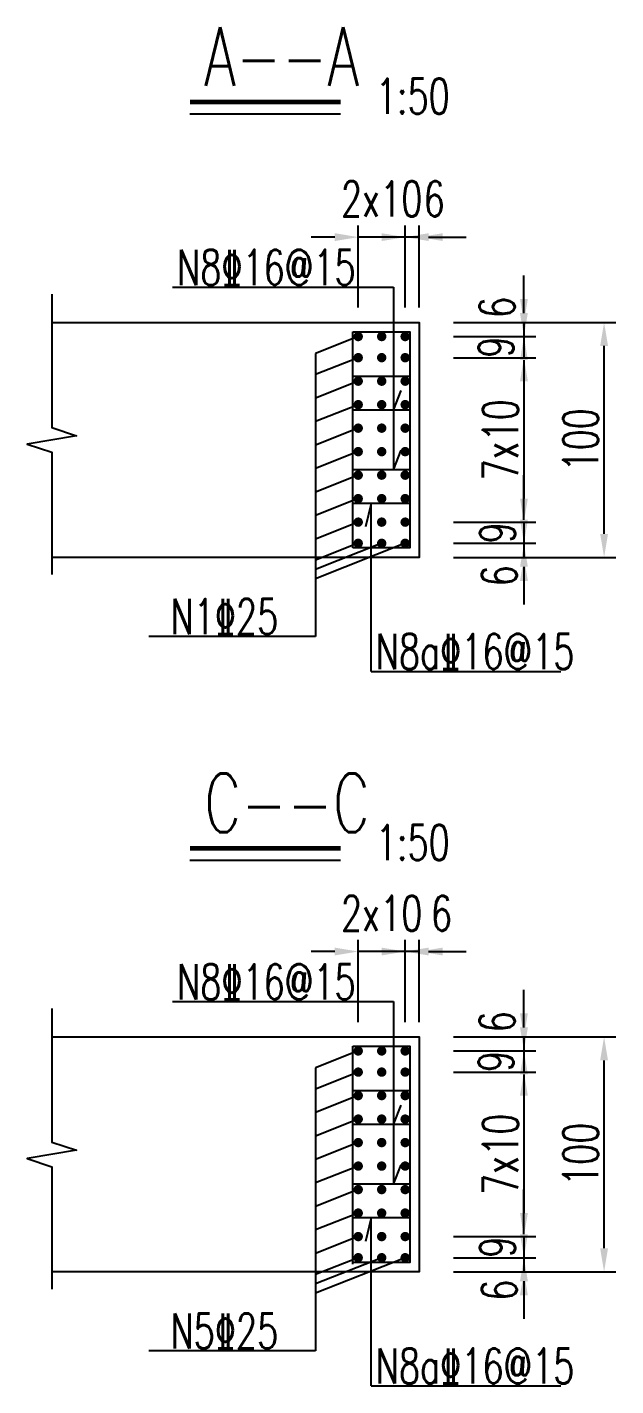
# Model space of a CAD drawing. Header units: millimetres. Extents: x -11227 to 5325, y -353 to 12034.
# Drawn here: x 510 to 761, y 423 to 1001 of the extents above; entities that cross this region are included whole.
import ezdxf

# ---------------------------------------------------------------- set-up
doc = ezdxf.new("R2010")
doc.units = ezdxf.units.MM
for name, color, linetype in [('文字', 7, 'Continuous'), ('标注', 7, 'Continuous'), ('次轮廓线', 7, 'Continuous'), ('钢筋', 1, 'Continuous')]:
    doc.layers.add(name, color=color, linetype=linetype)
doc.styles.get("Standard").update_dxf_attribs({"font": 'simplex1.shx', "width": 0.7, "bigfont": 'hztxt.shx'})
doc.dimstyles.new('50', dxfattribs={"dimscale": 5, "dimtxt": 3, "dimasz": 2, "dimexe": 1, "dimexo": 1, "dimgap": 0.5, "dimtad": 1, "dimdec": 1, "dimzin": 12, "dimdsep": 46, "dimtxsty": 'Standard', "dimcen": 0.5, "dimclrd": 256, "dimclre": 256, "dimclrt": 256, "dimadec": 1, "dimazin": 2, "dimtfac": 1, "dimtdec": 1, "dimtmove": 2, "dimatfit": 3, "dimfxl": 0, "dimtolj": 1, "dimtzin": 0, "dimlwd": -1, "dimlwe": -1, "dimarcsym": 0})

# ---------------------------------------------------------------- blocks, each defined once
blk = doc.blocks.new('点筋')
at = {"layer": '钢筋', "const_width": 2}
blk.add_lwpolyline([(-1, 0, 1), (1, 0, 1)], format="xyb", close=True, dxfattribs=at)
blk = doc.blocks.new('*D33')
at = {"layer": 'Defpoints', "color": 0}
for p in [(671.14, 911.56), (677.14, 875.25), (671.14, 869.25)]:
    blk.add_point(p, dxfattribs=at)
at = {"layer": '标注'}
for p, q in [((671.14, 881.56), (671.14, 916.56)), ((677.14, 881.56), (677.14, 916.56)), ((661.14, 911.56), (651.14, 911.56)), ((677.14, 911.56), (671.14, 911.56)), ((687.14, 911.56), (697.14, 911.56))]:
    blk.add_line(p, q, dxfattribs=at)
for points in [[(661.14, 913.23), (661.14, 909.9), (671.14, 911.56)], [(687.14, 913.23), (687.14, 909.9), (677.14, 911.56)]]:
    blk.add_solid(points, dxfattribs=at)
at = {"layer": '标注', "insert": (683.52, 927.81), "char_height": 15, "attachment_point": 5}
blk.add_mtext('\\A1;6', dxfattribs=at)
blk = doc.blocks.new('*D34')
at = {"layer": 'Defpoints', "color": 0}
for p in [(651.14, 911.56), (651.14, 869.25), (671.14, 869.25)]:
    blk.add_point(p, dxfattribs=at)
at = {"layer": '标注'}
for p, q in [((651.14, 881.56), (651.14, 916.56)), ((671.14, 881.56), (671.14, 916.56)), ((641.14, 911.56), (631.14, 911.56)), ((671.14, 911.56), (651.14, 911.56)), ((681.14, 911.56), (691.14, 911.56))]:
    blk.add_line(p, q, dxfattribs=at)
for points in [[(641.14, 913.23), (641.14, 909.9), (651.14, 911.56)], [(681.14, 913.23), (681.14, 909.9), (671.14, 911.56)]]:
    blk.add_solid(points, dxfattribs=at)
at = {"layer": '标注', "insert": (661.14, 927.81), "char_height": 15, "attachment_point": 5}
blk.add_mtext('\\A1;2x10', dxfattribs=at)
blk = doc.blocks.new('*D35')
at = {"layer": 'Defpoints', "color": 0}
for p in [(677.14, 875.25), (671.14, 869.25), (721.71, 869.25)]:
    blk.add_point(p, dxfattribs=at)
at = {"layer": '标注'}
for p, q in [((721.71, 885.25), (721.71, 895.25)), ((691.71, 875.25), (726.71, 875.25)), ((721.71, 875.25), (721.71, 869.25)), ((691.71, 869.25), (726.71, 869.25)), ((721.71, 859.25), (721.71, 849.25))]:
    blk.add_line(p, q, dxfattribs=at)
for points in [[(720.05, 885.25), (723.38, 885.25), (721.71, 875.25)], [(720.05, 859.25), (723.38, 859.25), (721.71, 869.25)]]:
    blk.add_solid(points, dxfattribs=at)
at = {"layer": '标注', "insert": (710.29, 881.65), "char_height": 15, "attachment_point": 5, "rotation": 90}
blk.add_mtext('\\A1;6', dxfattribs=at)
blk = doc.blocks.new('*D36')
at = {"layer": 'Defpoints', "color": 0}
for p in [(671.14, 869.25), (671.14, 860.25), (721.71, 860.25)]:
    blk.add_point(p, dxfattribs=at)
at = {"layer": '标注'}
for p, q in [((721.71, 879.25), (721.71, 889.25)), ((691.71, 869.25), (726.71, 869.25)), ((721.71, 869.25), (721.71, 860.25)), ((691.71, 860.25), (726.71, 860.25)), ((721.71, 850.25), (721.71, 840.25))]:
    blk.add_line(p, q, dxfattribs=at)
for points in [[(720.05, 879.25), (723.38, 879.25), (721.71, 869.25)], [(720.05, 850.25), (723.38, 850.25), (721.71, 860.25)]]:
    blk.add_solid(points, dxfattribs=at)
at = {"layer": '标注', "insert": (709.83, 864.75), "char_height": 15, "attachment_point": 5, "rotation": 90}
blk.add_mtext('\\A1;9', dxfattribs=at)
blk = doc.blocks.new('*D37')
at = {"layer": 'Defpoints', "color": 0}
for p in [(671.14, 860.25), (671.14, 790.25), (721.71, 790.25)]:
    blk.add_point(p, dxfattribs=at)
at = {"layer": '标注'}
for p, q in [((691.71, 860.25), (726.71, 860.25)), ((721.71, 850.25), (721.71, 800.25)), ((691.71, 790.25), (726.71, 790.25))]:
    blk.add_line(p, q, dxfattribs=at)
for points in [[(720.05, 850.25), (723.38, 850.25), (721.71, 860.25)], [(720.05, 800.25), (723.38, 800.25), (721.71, 790.25)]]:
    blk.add_solid(points, dxfattribs=at)
at = {"layer": '标注', "insert": (711.71, 825.25), "char_height": 15, "attachment_point": 5, "rotation": 90}
blk.add_mtext('\\A1;7x10', dxfattribs=at)
blk = doc.blocks.new('*D38')
at = {"layer": 'Defpoints', "color": 0}
for p in [(671.14, 790.25), (671.14, 781.25), (721.71, 781.25)]:
    blk.add_point(p, dxfattribs=at)
at = {"layer": '标注'}
for p, q in [((721.71, 800.25), (721.71, 810.25)), ((691.71, 790.25), (726.71, 790.25)), ((721.71, 790.25), (721.71, 781.25)), ((691.71, 781.25), (726.71, 781.25)), ((721.71, 771.25), (721.71, 761.25))]:
    blk.add_line(p, q, dxfattribs=at)
for points in [[(720.05, 800.25), (723.38, 800.25), (721.71, 790.25)], [(720.05, 771.25), (723.38, 771.25), (721.71, 781.25)]]:
    blk.add_solid(points, dxfattribs=at)
at = {"layer": '标注', "insert": (710.44, 785.75), "char_height": 15, "attachment_point": 5, "rotation": 90}
blk.add_mtext('\\A1;9', dxfattribs=at)
blk = doc.blocks.new('*D39')
at = {"layer": 'Defpoints', "color": 0}
for p in [(671.14, 781.25), (677.14, 775.25), (721.71, 775.25)]:
    blk.add_point(p, dxfattribs=at)
at = {"layer": '标注'}
for p, q in [((721.71, 791.25), (721.71, 801.25)), ((691.71, 781.25), (726.71, 781.25)), ((721.71, 781.25), (721.71, 775.25)), ((691.71, 775.25), (726.71, 775.25)), ((721.71, 765.25), (721.71, 755.25))]:
    blk.add_line(p, q, dxfattribs=at)
for points in [[(720.05, 791.25), (723.38, 791.25), (721.71, 781.25)], [(720.05, 765.25), (723.38, 765.25), (721.71, 775.25)]]:
    blk.add_solid(points, dxfattribs=at)
at = {"layer": '标注', "insert": (711.25, 767.39), "char_height": 15, "attachment_point": 5, "rotation": 90}
blk.add_mtext('\\A1;6', dxfattribs=at)
blk = doc.blocks.new('*D40')
at = {"layer": 'Defpoints', "color": 0}
for p in [(677.14, 875.25), (755.85, 875.25), (677.14, 775.25)]:
    blk.add_point(p, dxfattribs=at)
at = {"layer": '标注'}
for p, q in [((725.85, 875.25), (760.85, 875.25)), ((755.85, 785.25), (755.85, 865.25)), ((725.85, 775.25), (760.85, 775.25))]:
    blk.add_line(p, q, dxfattribs=at)
for points in [[(754.18, 865.25), (757.52, 865.25), (755.85, 875.25)], [(754.18, 785.25), (757.52, 785.25), (755.85, 775.25)]]:
    blk.add_solid(points, dxfattribs=at)
at = {"layer": '标注', "insert": (745.85, 825.25), "char_height": 15, "attachment_point": 5, "rotation": 90}
blk.add_mtext('\\A1;100', dxfattribs=at)
blk = doc.blocks.new('*D66')
at = {"layer": 'Defpoints', "color": 0}
for p in [(671.14, 607.5), (677.14, 571.18), (671.14, 565.18)]:
    blk.add_point(p, dxfattribs=at)
at = {"layer": '标注'}
for p, q in [((661.14, 607.5), (651.14, 607.5)), ((671.14, 577.5), (671.14, 612.5)), ((677.14, 607.5), (671.14, 607.5)), ((677.14, 577.5), (677.14, 612.5)), ((687.14, 607.5), (697.14, 607.5))]:
    blk.add_line(p, q, dxfattribs=at)
for points in [[(661.14, 609.17), (661.14, 605.83), (671.14, 607.5)], [(687.14, 609.17), (687.14, 605.83), (677.14, 607.5)]]:
    blk.add_solid(points, dxfattribs=at)
at = {"layer": '标注', "insert": (686.62, 623.75), "char_height": 15, "attachment_point": 5}
blk.add_mtext('\\A1;6', dxfattribs=at)
blk = doc.blocks.new('*D67')
at = {"layer": 'Defpoints', "color": 0}
for p in [(651.14, 607.5), (651.14, 565.18), (671.14, 565.18)]:
    blk.add_point(p, dxfattribs=at)
at = {"layer": '标注'}
for p, q in [((641.14, 607.5), (631.14, 607.5)), ((651.14, 577.5), (651.14, 612.5)), ((671.14, 607.5), (651.14, 607.5)), ((671.14, 577.5), (671.14, 612.5)), ((681.14, 607.5), (691.14, 607.5))]:
    blk.add_line(p, q, dxfattribs=at)
for points in [[(641.14, 609.17), (641.14, 605.83), (651.14, 607.5)], [(681.14, 609.17), (681.14, 605.83), (671.14, 607.5)]]:
    blk.add_solid(points, dxfattribs=at)
at = {"layer": '标注', "insert": (661.14, 623.75), "char_height": 15, "attachment_point": 5}
blk.add_mtext('\\A1;2x10', dxfattribs=at)
blk = doc.blocks.new('*D57')
at = {"layer": 'Defpoints', "color": 0}
for p in [(677.14, 571.18), (671.14, 565.18), (721.71, 565.18)]:
    blk.add_point(p, dxfattribs=at)
at = {"layer": '标注'}
for p, q in [((721.71, 581.18), (721.71, 591.18)), ((691.71, 571.18), (726.71, 571.18)), ((721.71, 571.18), (721.71, 565.18)), ((691.71, 565.18), (726.71, 565.18)), ((721.71, 555.18), (721.71, 545.18))]:
    blk.add_line(p, q, dxfattribs=at)
for points in [[(720.05, 581.18), (723.38, 581.18), (721.71, 571.18)], [(720.05, 555.18), (723.38, 555.18), (721.71, 565.18)]]:
    blk.add_solid(points, dxfattribs=at)
at = {"layer": '标注', "insert": (710.29, 577.58), "char_height": 15, "attachment_point": 5, "rotation": 90}
blk.add_mtext('\\A1;6', dxfattribs=at)
blk = doc.blocks.new('*D68')
at = {"layer": 'Defpoints', "color": 0}
for p in [(671.14, 565.18), (671.14, 556.18), (721.71, 556.18)]:
    blk.add_point(p, dxfattribs=at)
at = {"layer": '标注'}
for p, q in [((721.71, 575.18), (721.71, 585.18)), ((691.71, 565.18), (726.71, 565.18)), ((721.71, 565.18), (721.71, 556.18)), ((691.71, 556.18), (726.71, 556.18)), ((721.71, 546.18), (721.71, 536.18))]:
    blk.add_line(p, q, dxfattribs=at)
for points in [[(720.05, 575.18), (723.38, 575.18), (721.71, 565.18)], [(720.05, 546.18), (723.38, 546.18), (721.71, 556.18)]]:
    blk.add_solid(points, dxfattribs=at)
at = {"layer": '标注', "insert": (709.83, 560.68), "char_height": 15, "attachment_point": 5, "rotation": 90}
blk.add_mtext('\\A1;9', dxfattribs=at)
blk = doc.blocks.new('*D69')
at = {"layer": 'Defpoints', "color": 0}
for p in [(671.14, 556.18), (671.14, 486.18), (721.71, 486.18)]:
    blk.add_point(p, dxfattribs=at)
at = {"layer": '标注'}
for p, q in [((691.71, 556.18), (726.71, 556.18)), ((721.71, 546.18), (721.71, 496.18)), ((691.71, 486.18), (726.71, 486.18))]:
    blk.add_line(p, q, dxfattribs=at)
for points in [[(720.05, 546.18), (723.38, 546.18), (721.71, 556.18)], [(720.05, 496.18), (723.38, 496.18), (721.71, 486.18)]]:
    blk.add_solid(points, dxfattribs=at)
at = {"layer": '标注', "insert": (711.71, 521.18), "char_height": 15, "attachment_point": 5, "rotation": 90}
blk.add_mtext('\\A1;7x10', dxfattribs=at)
blk = doc.blocks.new('*D70')
at = {"layer": 'Defpoints', "color": 0}
for p in [(671.14, 486.18), (671.14, 477.18), (721.71, 477.18)]:
    blk.add_point(p, dxfattribs=at)
at = {"layer": '标注'}
for p, q in [((721.71, 496.18), (721.71, 506.18)), ((691.71, 486.18), (726.71, 486.18)), ((721.71, 486.18), (721.71, 477.18)), ((691.71, 477.18), (726.71, 477.18)), ((721.71, 467.18), (721.71, 457.18))]:
    blk.add_line(p, q, dxfattribs=at)
for points in [[(720.05, 496.18), (723.38, 496.18), (721.71, 486.18)], [(720.05, 467.18), (723.38, 467.18), (721.71, 477.18)]]:
    blk.add_solid(points, dxfattribs=at)
at = {"layer": '标注', "insert": (710.44, 481.68), "char_height": 15, "attachment_point": 5, "rotation": 90}
blk.add_mtext('\\A1;9', dxfattribs=at)
blk = doc.blocks.new('*D71')
at = {"layer": 'Defpoints', "color": 0}
for p in [(671.14, 477.18), (677.14, 471.18), (721.71, 471.18)]:
    blk.add_point(p, dxfattribs=at)
at = {"layer": '标注'}
for p, q in [((721.71, 487.18), (721.71, 497.18)), ((691.71, 477.18), (726.71, 477.18)), ((721.71, 477.18), (721.71, 471.18)), ((691.71, 471.18), (726.71, 471.18)), ((721.71, 461.18), (721.71, 451.18))]:
    blk.add_line(p, q, dxfattribs=at)
for points in [[(720.05, 487.18), (723.38, 487.18), (721.71, 477.18)], [(720.05, 461.18), (723.38, 461.18), (721.71, 471.18)]]:
    blk.add_solid(points, dxfattribs=at)
at = {"layer": '标注', "insert": (711.25, 463.32), "char_height": 15, "attachment_point": 5, "rotation": 90}
blk.add_mtext('\\A1;6', dxfattribs=at)
blk = doc.blocks.new('*D65')
at = {"layer": 'Defpoints', "color": 0}
for p in [(677.14, 571.18), (755.85, 571.18), (677.14, 471.18)]:
    blk.add_point(p, dxfattribs=at)
at = {"layer": '标注'}
for p, q in [((725.85, 571.18), (760.85, 571.18)), ((755.85, 481.18), (755.85, 561.18)), ((725.85, 471.18), (760.85, 471.18))]:
    blk.add_line(p, q, dxfattribs=at)
for points in [[(754.18, 561.18), (757.52, 561.18), (755.85, 571.18)], [(754.18, 481.18), (757.52, 481.18), (755.85, 471.18)]]:
    blk.add_solid(points, dxfattribs=at)
at = {"layer": '标注', "insert": (745.85, 521.18), "char_height": 15, "attachment_point": 5, "rotation": 90}
blk.add_mtext('\\A1;100', dxfattribs=at)

msp = doc.modelspace()

# ---------------------------------------------------------------- linework, layer by layer
for p, q in [((579.45, 964.06), (643.63, 964.06)), ((572.08, 890.23), (666.1, 890.23)), ((666.1, 890.23), (666.1, 812.54)), ((651.14, 869.25), (632.99, 862.05)), ((632.99, 862.05), (632.99, 741.59)), ((651.14, 860.25), (632.99, 853.05)), ((651.14, 850.25), (632.99, 843.05)), ((666.1, 837.96), (669.4, 846.24)), ((651.14, 840.25), (632.99, 833.05)), ((651.14, 830.25), (632.99, 823.05)), ((651.14, 820.25), (632.99, 813.05)), ((666.1, 812.54), (669.4, 820.82)), ((651.14, 810.25), (632.99, 803.05)), ((651.14, 800.25), (632.99, 793.05)), ((656.69, 798.23), (654.25, 788.19)), ((656.69, 726.72), (656.69, 798.23)), ((651.14, 790.25), (632.99, 783.05)), ((651.14, 781.25), (632.99, 774.05)), ((661.14, 781.25), (632.99, 770.08)), ((671.14, 781.25), (632.99, 766.11)), ((632.99, 741.59), (561.94, 741.59)), ((656.69, 726.72), (737.45, 726.72)), ((579.45, 646.39), (643.63, 646.39)), ((572.08, 586.16), (666.1, 586.16)), ((666.1, 586.16), (666.1, 508.47)), ((651.14, 565.18), (632.99, 557.98)), ((632.99, 557.98), (632.99, 437.52)), ((651.14, 556.18), (632.99, 548.98)), ((651.14, 546.18), (632.99, 538.98)), ((666.1, 533.89), (669.4, 542.17)), ((651.14, 536.18), (632.99, 528.98)), ((651.14, 526.18), (632.99, 518.98)), ((651.14, 516.18), (632.99, 508.98)), ((666.1, 508.47), (669.4, 516.75)), ((651.14, 506.18), (632.99, 498.98)), ((651.14, 496.18), (632.99, 488.98)), ((656.69, 494.16), (654.25, 484.12)), ((656.69, 422.65), (656.69, 494.16)), ((651.14, 486.18), (632.99, 478.98)), ((651.14, 477.18), (632.99, 469.98)), ((661.14, 477.18), (632.99, 466.01)), ((671.14, 477.18), (632.99, 462.05)), ((632.99, 437.52), (561.94, 437.52)), ((656.69, 422.65), (737.45, 422.65))]:
    msp.add_line(p, q)
at = {"const_width": 2}
for points in [[(579.45, 969.06), (643.63, 969.06)], [(579.45, 651.39), (643.63, 651.39)]]:
    msp.add_lwpolyline(points, dxfattribs=at)
for points in [[(520.7, 887.28), (520.7, 830.5), (531.23, 826.99), (510.17, 823.5), (520.7, 820), (520.7, 767.91)], [(520.7, 583.21), (520.7, 526.43), (531.23, 522.93), (510.17, 519.44), (520.7, 515.93), (520.7, 463.84)]]:
    msp.add_lwpolyline(points)
at = {"layer": '次轮廓线'}
for points in [[(520.7, 875.25), (677.14, 875.25), (677.14, 775.25), (520.7, 775.25)], [(520.7, 571.18), (677.14, 571.18), (677.14, 471.18), (520.7, 471.18)]]:
    msp.add_lwpolyline(points, dxfattribs=at)
at = {"layer": '钢筋'}
for p, q in [((648.84, 779.25), (648.84, 871.25)), ((673.14, 852.27), (648.84, 852.27)), ((673.14, 837.96), (648.84, 837.96)), ((673.14, 812.54), (648.84, 812.54)), ((673.14, 798.23), (648.84, 798.23)), ((648.84, 474.41), (648.84, 567.18)), ((673.14, 548.2), (648.84, 548.2)), ((673.14, 533.89), (648.84, 533.89)), ((673.14, 508.47), (648.84, 508.47)), ((673.14, 494.16), (648.84, 494.16))]:
    msp.add_line(p, q, dxfattribs=at)
for points in [[(648.84, 871.25), (673.14, 871.25), (673.14, 779.25), (648.84, 779.25)], [(648.84, 567.18), (673.14, 567.18), (673.14, 475.18), (648.84, 475.18)]]:
    msp.add_lwpolyline(points, dxfattribs=at)

# ---------------------------------------------------------------- block references
for p in [(651.14, 869.25), (661.14, 869.25), (671.14, 869.25), (651.14, 860.25), (661.14, 860.25), (671.14, 860.25), (651.14, 850.25), (661.14, 850.25), (671.14, 850.25), (651.14, 840.25), (661.14, 840.25), (671.14, 840.25), (651.14, 830.25), (661.14, 830.25), (671.14, 830.25), (651.14, 820.25), (661.14, 820.25), (671.14, 820.25), (651.14, 810.25), (661.14, 810.25), (671.14, 810.25), (651.14, 800.25), (661.14, 800.25), (671.14, 800.25), (651.14, 790.25), (661.14, 790.25), (671.14, 790.25), (651.14, 781.25), (661.14, 781.25), (671.14, 781.25), (651.14, 565.18), (661.14, 565.18), (671.14, 565.18), (651.14, 556.18), (661.14, 556.18), (671.14, 556.18), (651.14, 546.18), (661.14, 546.18), (671.14, 546.18), (651.14, 536.18), (661.14, 536.18), (671.14, 536.18), (651.14, 526.18), (661.14, 526.18), (671.14, 526.18), (651.14, 516.18), (661.14, 516.18), (671.14, 516.18), (651.14, 506.18), (661.14, 506.18), (671.14, 506.18), (651.14, 496.18), (661.14, 496.18), (671.14, 496.18), (651.14, 486.18), (661.14, 486.18), (671.14, 486.18), (651.14, 477.18), (661.14, 477.18), (671.14, 477.18)]:
    msp.add_blockref('点筋', p)

# ---------------------------------------------------------------- texts
at = {"width": 0.7}
for s, p in [('N8%%13216@15', (573.99, 891.18)), ('N1%%13225', (571.19, 742.54)), ('N8a%%13216@15', (658.59, 727.67)), ('N8%%13216@15', (573.99, 587.11)), ('N5%%13225', (571.19, 438.47)), ('N8a%%13216@15', (658.59, 423.6))]:
    msp.add_text(s, height=15, dxfattribs=at).set_placement(p)
at = {"layer": '文字', "width": 0.7}
for s, height, p in [('A--A', 25, (585.55, 975.92)), ('1:50', 15, (658.63, 964.06)), ('C--C', 25, (585.55, 658.24)), ('1:50', 15, (658.63, 646.39))]:
    msp.add_text(s, height=height, dxfattribs=at).set_placement(p)

# ---------------------------------------------------------------- dimensions: what is measured, and where the dimension line sits
at = {"layer": '标注'}
for base, p1, p2, picture, middle in [((651.14, 911.56), (671.14, 869.25), (651.14, 869.25), '*D34', (661.14, 927.81)), ((651.14, 607.5), (671.14, 565.18), (651.14, 565.18), '*D67', (661.14, 623.75))]:
    dim = msp.add_linear_dim(base=base, p1=p1, p2=p2, text='2x10', dimstyle='50', dxfattribs=at)
    dim.commit()
    dim.dimension.update_dxf_attribs({"geometry": picture, "text_midpoint": middle})
for base, p1, p2, picture, middle in [((671.14, 911.56), (677.14, 875.25), (671.14, 869.25), '*D33', (683.52, 927.81)), ((671.14, 607.5), (677.14, 571.18), (671.14, 565.18), '*D66', (686.62, 623.75))]:
    dim = msp.add_linear_dim(base=base, p1=p1, p2=p2, dimstyle='50', dxfattribs=at)
    dim.commit()
    dim.dimension.update_dxf_attribs({"geometry": picture, "text_midpoint": middle, "dimtype": 160})
for base, p1, p2, picture, middle in [((721.71, 869.25), (677.14, 875.25), (671.14, 869.25), '*D35', (710.29, 881.65)), ((721.71, 860.25), (671.14, 869.25), (671.14, 860.25), '*D36', (709.83, 864.75)), ((721.71, 781.25), (671.14, 790.25), (671.14, 781.25), '*D38', (710.44, 785.75)), ((721.71, 775.25), (671.14, 781.25), (677.14, 775.25), '*D39', (711.25, 767.39)), ((721.71, 565.18), (677.14, 571.18), (671.14, 565.18), '*D57', (710.29, 577.58)), ((721.71, 556.18), (671.14, 565.18), (671.14, 556.18), '*D68', (709.83, 560.68)), ((721.71, 477.18), (671.14, 486.18), (671.14, 477.18), '*D70', (710.44, 481.68)), ((721.71, 471.18), (671.14, 477.18), (677.14, 471.18), '*D71', (711.25, 463.32))]:
    dim = msp.add_linear_dim(base=base, p1=p1, p2=p2, angle=90, dimstyle='50', dxfattribs=at)
    dim.commit()
    dim.dimension.update_dxf_attribs({"geometry": picture, "text_midpoint": middle, "dimtype": 160})
for base, p1, p2, picture, middle in [((755.85, 875.25), (677.14, 775.25), (677.14, 875.25), '*D40', (745.85, 825.25)), ((755.85, 571.18), (677.14, 471.18), (677.14, 571.18), '*D65', (745.85, 521.18))]:
    dim = msp.add_linear_dim(base=base, p1=p1, p2=p2, angle=90, dimstyle='50', dxfattribs=at)
    dim.commit()
    dim.dimension.update_dxf_attribs({"geometry": picture, "text_midpoint": middle})
for base, p1, p2, picture, middle in [((721.71, 790.25), (671.14, 860.25), (671.14, 790.25), '*D37', (711.71, 825.25)), ((721.71, 486.18), (671.14, 556.18), (671.14, 486.18), '*D69', (711.71, 521.18))]:
    dim = msp.add_linear_dim(base=base, p1=p1, p2=p2, angle=90, text='7x10', dimstyle='50', dxfattribs=at)
    dim.commit()
    dim.dimension.update_dxf_attribs({"geometry": picture, "text_midpoint": middle})

doc.saveas('drawing.dxf')
